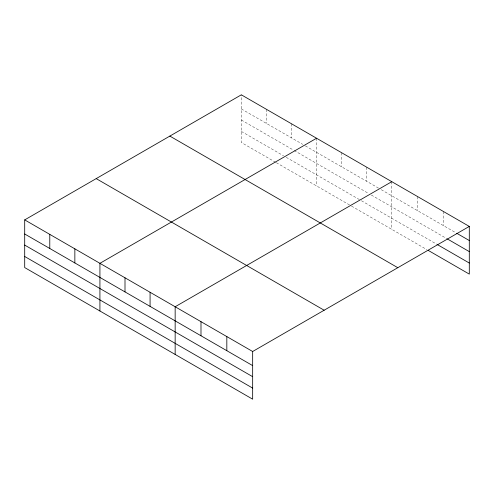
<?xml version="1.0" encoding="UTF-8"?>
<svg xmlns="http://www.w3.org/2000/svg" width="494" height="494" viewBox="0 0 494 494"><rect width="100%" height="100%" fill="white"/><g stroke="black" fill="none" stroke-linecap="round" stroke-linejoin="round"><path stroke-width="0.37" stroke-dasharray="2.47 1.85" d="M275.652 162.31L241.338 142.5L241.338 94.817M241.338 108.921L302.711 144.353M305.348 145.878L378.595 188.165M381.238 189.69L456.048 232.884M241.338 119.999L293.473 150.096M294.134 150.479L368.697 193.531M371.34 195.056L446.78 238.608M241.338 131.416L283.575 155.801M286.211 157.327L360.781 200.373M361.441 200.755L436.838 244.289M276.313 162.693L350.882 205.739M351.543 206.122L426.902 249.631M443.464 211.512L443.464 225.616M417.628 196.593L417.628 210.697M391.791 181.681L391.791 229.364M366.721 167.2L366.721 181.304M341.644 152.726L341.644 166.83M316.568 138.246L316.568 185.929M291.491 123.772L291.491 137.875M266.414 109.291L266.414 123.395"/><path stroke-width="0.74" d="M252.662 376.687L252.662 351.5L24.7 219.892L24.7 267.575L252.662 399.183L252.662 376.687L24.7 245.08M428.23 250.396L469.3 274.108L469.3 226.425L241.338 94.817L24.7 219.892M316.568 138.246L99.924 263.321L99.924 311.004M391.791 181.681L175.154 306.755L175.154 354.439M252.662 351.5L469.3 226.425M456.715 233.267L469.3 240.535M447.441 238.991L469.3 251.613M437.505 244.672L469.3 263.03M169.85 136.091L397.806 267.699M96.194 178.618L324.15 310.226M24.7 233.995L252.662 365.609M24.7 256.491L252.662 388.105M226.826 336.587L226.826 350.691M200.99 321.668L200.99 335.778M150.077 292.275L150.077 306.385M125.001 277.801L125.001 291.905M74.853 248.846L74.853 262.95M49.777 234.366L49.777 248.476"/></g></svg>
